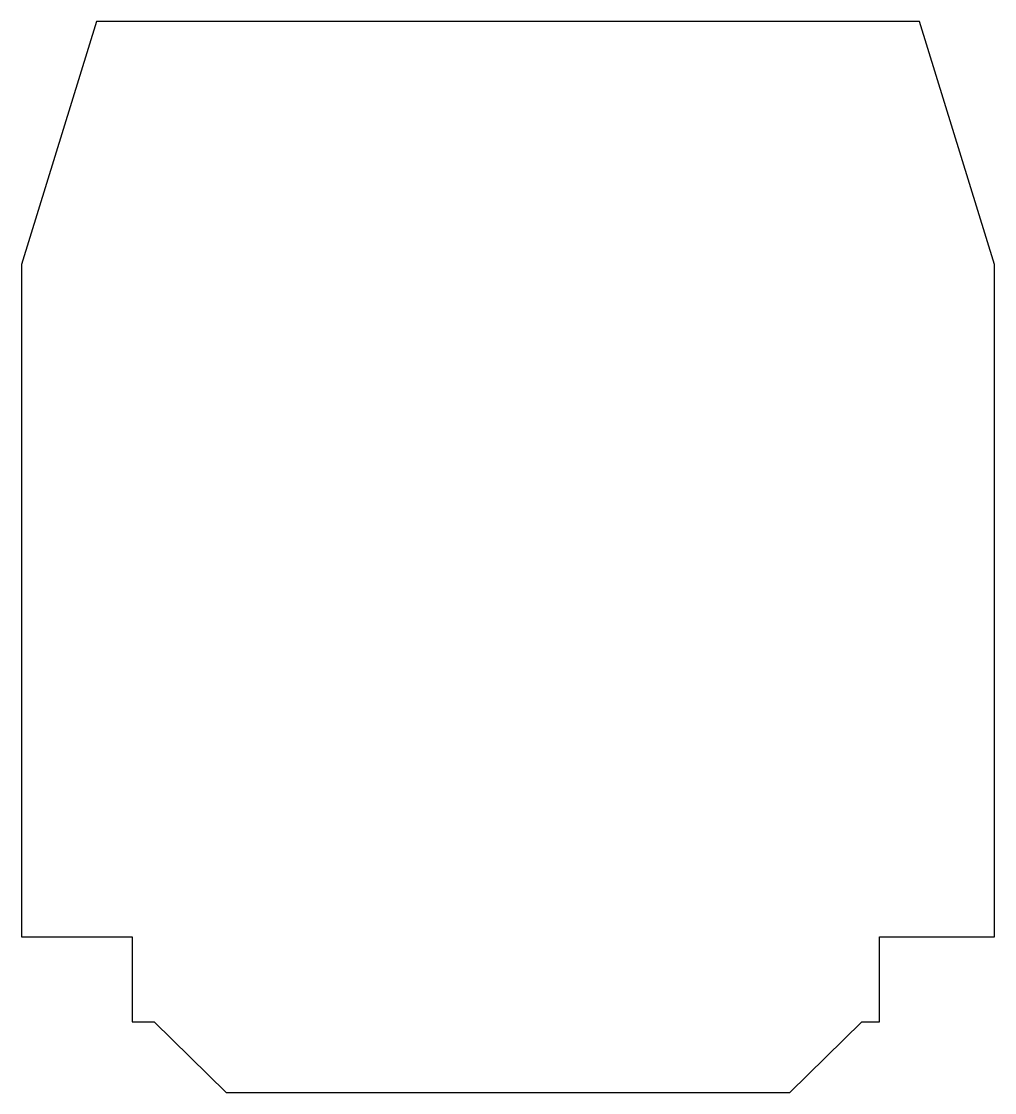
# Model space of a CAD drawing. Header units: metres. Extents: x -2.2 to 2.2, y 0.05 to 4.9.
import ezdxf

# ---------------------------------------------------------------- set-up
doc = ezdxf.new("R2010")
doc.units = ezdxf.units.M
doc.layers.add('3D_FrittProfil_XS_Steel01', color=252, linetype='Continuous')

msp = doc.modelspace()

# ---------------------------------------------------------------- linework, layer by layer
at = {"layer": '3D_FrittProfil_XS_Steel01'}
msp.add_lwpolyline([(-2.2, 3.8), (-2.2, 0.76), (-1.7, 0.76), (-1.7, 0.375), (-1.6, 0.375), (-1.275, 0.055), (0, 0.055), (1.275, 0.055), (1.6, 0.375), (1.68, 0.375), (1.68, 0.76), (2.2, 0.76), (2.2, 3.8), (1.86, 4.9), (0, 4.9), (-1.86, 4.9), (-2.2, 3.8)], close=True, dxfattribs=at)

doc.saveas('drawing.dxf')
